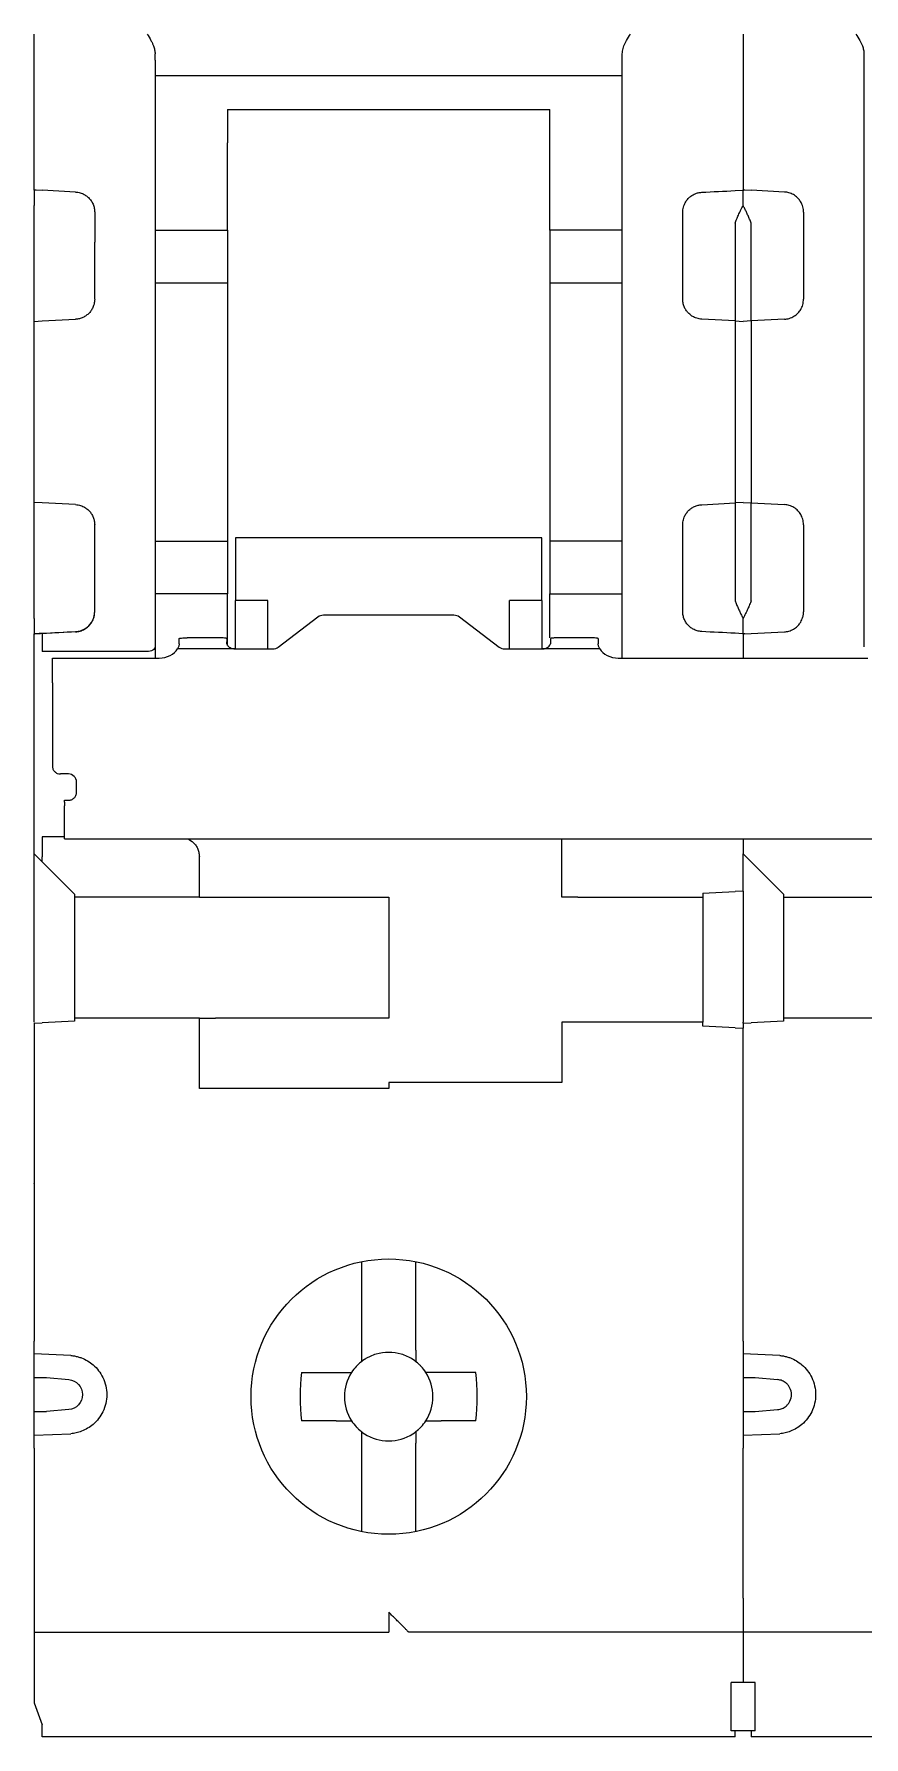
# Model space of a CAD drawing. Header units: millimetres. Extents: x 1359 to 3577, y 1336 to 3557.
# Drawn here: x 2689.3 to 2709.9, y 2687.53 to 2729.81 of the extents above; entities that cross this region are included whole.
import ezdxf

# ---------------------------------------------------------------- set-up
doc = ezdxf.new("R2010")
doc.units = ezdxf.units.MM
doc.layers.add('000-PI-Oprema', color=30, linetype='Continuous', lineweight=5)

msp = doc.modelspace()

# ---------------------------------------------------------------- linework, layer by layer
at = {"layer": '000-PI-Oprema', "color": 0, "lineweight": 0}
for p, q in [((2706.903, 2729.814), (2706.903, 2728.572)), ((2692.303, 2728.783), (2703.903, 2728.783)), ((2706.903, 2728.572), (2706.903, 2725.939)), ((2694.103, 2727.937), (2702.103, 2727.937)), ((2689.349, 2725.938), (2689.32, 2725.939)), ((2689.503, 2725.933), (2689.349, 2725.938)), ((2690.329, 2725.892), (2689.503, 2725.935)), ((2689.503, 2725.933), (2689.503, 2725.935)), ((2690.329, 2725.886), (2690.329, 2725.892)), ((2706.703, 2725.928), (2706.884, 2725.937)), ((2706.949, 2725.938), (2706.92, 2725.939)), ((2707.103, 2725.933), (2706.949, 2725.938)), ((2707.929, 2725.892), (2707.103, 2725.935)), ((2707.929, 2725.892), (2707.929, 2725.886)), ((2689.303, 2722.679), (2689.303, 2725.556)), ((2692.303, 2724.948), (2694.103, 2724.948)), ((2703.903, 2724.948), (2702.103, 2724.948)), ((2706.703, 2725.119), (2706.703, 2722.692)), ((2707.103, 2722.69), (2707.103, 2725.121)), ((2692.303, 2723.637), (2694.103, 2723.637)), ((2702.103, 2723.637), (2703.903, 2723.637)), ((2689.303, 2722.679), (2689.503, 2722.69)), ((2689.503, 2722.69), (2690.329, 2722.733)), ((2706.703, 2722.692), (2705.877, 2722.735)), ((2706.703, 2722.692), (2706.903, 2722.681)), ((2707.103, 2722.69), (2706.903, 2722.679)), ((2707.929, 2722.733), (2707.103, 2722.69)), ((2689.503, 2718.173), (2689.303, 2718.183)), ((2689.303, 2717.131), (2689.303, 2718.183)), ((2690.329, 2718.129), (2689.503, 2718.173)), ((2705.877, 2718.128), (2706.703, 2718.171)), ((2706.903, 2718.181), (2706.703, 2718.171)), ((2706.703, 2718.171), (2706.703, 2715.743)), ((2706.903, 2718.183), (2707.103, 2718.173)), ((2707.103, 2718.173), (2707.929, 2718.129)), ((2707.103, 2715.741), (2707.103, 2718.173)), ((2692.303, 2717.225), (2694.103, 2717.225)), ((2694.303, 2717.302), (2694.303, 2715.751)), ((2701.903, 2717.302), (2694.303, 2717.302)), ((2701.903, 2715.751), (2701.903, 2717.302)), ((2703.903, 2717.225), (2702.103, 2717.225)), ((2694.103, 2715.915), (2692.303, 2715.915)), ((2694.103, 2714.631), (2694.103, 2715.915)), ((2702.103, 2714.824), (2702.103, 2715.915)), ((2702.103, 2715.915), (2703.903, 2715.915)), ((2695.103, 2715.751), (2694.303, 2715.751)), ((2694.303, 2714.549), (2694.303, 2715.751)), ((2695.103, 2714.549), (2695.103, 2715.751)), ((2701.903, 2715.751), (2701.103, 2715.751)), ((2701.103, 2714.549), (2701.103, 2715.751)), ((2701.903, 2715.751), (2701.903, 2714.549)), ((2695.362, 2714.594), (2696.345, 2715.347)), ((2696.486, 2715.392), (2699.72, 2715.392)), ((2699.862, 2715.347), (2700.845, 2714.594)), ((2689.32, 2714.923), (2690.329, 2714.976)), ((2689.503, 2714.927), (2689.503, 2714.929)), ((2690.329, 2714.97), (2690.329, 2714.976)), ((2692.303, 2714.602), (2692.303, 2714.32)), ((2692.903, 2714.726), (2692.903, 2714.804)), ((2693.886, 2714.822), (2693.103, 2714.822)), ((2694.086, 2714.804), (2694.086, 2714.726)), ((2702.12, 2714.804), (2702.12, 2714.726)), ((2703.103, 2714.822), (2702.32, 2714.822)), ((2703.303, 2714.804), (2703.303, 2714.726)), ((2703.903, 2714.331), (2703.903, 2714.754)), ((2706.884, 2714.925), (2706.703, 2714.935)), ((2706.903, 2714.924), (2706.903, 2714.32)), ((2706.949, 2714.924), (2707.103, 2714.929)), ((2707.103, 2714.927), (2707.929, 2714.97)), ((2707.103, 2714.929), (2707.103, 2714.927)), ((2692.103, 2714.479), (2689.503, 2714.479)), ((2689.753, 2713.707), (2689.753, 2714.32)), ((2689.753, 2714.32), (2692.403, 2714.32)), ((2694.286, 2714.549), (2692.861, 2714.549)), ((2694.286, 2714.549), (2695.22, 2714.549)), ((2700.986, 2714.549), (2701.92, 2714.549)), ((2703.345, 2714.549), (2701.92, 2714.549)), ((2703.803, 2714.32), (2710.003, 2714.32)), ((2689.753, 2713.05), (2689.753, 2711.641)), ((2690.153, 2711.442), (2689.953, 2711.442)), ((2690.353, 2710.993), (2690.353, 2711.242)), ((2689.303, 2710.731), (2689.303, 2711.048)), ((2690.053, 2710.788), (2690.153, 2710.788)), ((2690.053, 2710.744), (2690.053, 2710.788)), ((2689.303, 2709.457), (2689.303, 2710.731)), ((2690.053, 2710.744), (2690.053, 2710.655)), ((2690.053, 2709.881), (2689.503, 2709.881)), ((2690.053, 2709.833), (2694.153, 2709.833)), ((2694.153, 2709.834), (2719.653, 2709.834)), ((2702.403, 2708.381), (2702.403, 2709.834)), ((2706.903, 2709.834), (2706.903, 2709.457)), ((2689.303, 2705.281), (2689.303, 2709.457)), ((2689.303, 2709.457), (2689.503, 2709.257)), ((2689.503, 2709.257), (2689.503, 2709.381)), ((2689.503, 2709.257), (2690.303, 2708.457)), ((2693.403, 2708.381), (2693.403, 2709.381)), ((2706.903, 2709.457), (2707.103, 2709.257)), ((2706.903, 2708.534), (2706.903, 2709.457)), ((2707.103, 2709.257), (2707.903, 2708.457)), ((2690.303, 2708.457), (2690.303, 2708.381)), ((2693.403, 2708.381), (2690.303, 2708.381)), ((2690.303, 2708.381), (2690.303, 2705.381)), ((2693.403, 2708.381), (2693.803, 2708.381)), ((2693.803, 2708.381), (2698.103, 2708.381)), ((2698.103, 2708.381), (2698.103, 2705.381)), ((2702.803, 2708.381), (2702.403, 2708.381)), ((2702.803, 2708.381), (2705.903, 2708.381)), ((2705.903, 2708.481), (2706.703, 2708.523)), ((2705.903, 2708.481), (2705.903, 2708.381)), ((2705.903, 2708.381), (2705.903, 2705.281)), ((2706.903, 2708.534), (2706.703, 2708.523)), ((2706.903, 2708.534), (2706.903, 2705.281)), ((2707.903, 2708.457), (2707.903, 2708.381)), ((2707.903, 2708.381), (2711.003, 2708.381)), ((2707.903, 2708.381), (2707.903, 2705.381)), ((2689.303, 2706.281), (2689.298, 2706.286)), ((2690.303, 2705.305), (2689.503, 2705.263)), ((2690.303, 2705.381), (2690.303, 2705.305)), ((2693.403, 2705.381), (2690.303, 2705.381)), ((2693.403, 2703.631), (2693.403, 2705.381)), ((2693.403, 2705.381), (2693.803, 2705.381)), ((2698.103, 2705.381), (2693.803, 2705.381)), ((2702.803, 2705.281), (2702.403, 2705.281)), ((2702.403, 2705.281), (2702.403, 2703.781)), ((2705.903, 2705.281), (2702.803, 2705.281)), ((2705.903, 2705.181), (2705.903, 2705.281)), ((2706.903, 2705.253), (2706.903, 2705.281)), ((2707.903, 2705.305), (2707.103, 2705.263)), ((2707.903, 2705.381), (2707.903, 2705.305)), ((2711.003, 2705.381), (2707.903, 2705.381)), ((2689.303, 2705.253), (2689.503, 2705.263)), ((2689.303, 2705.253), (2689.303, 2697.358)), ((2706.703, 2705.139), (2705.903, 2705.181)), ((2706.703, 2705.139), (2706.903, 2705.129)), ((2706.903, 2705.253), (2707.103, 2705.263)), ((2706.903, 2705.253), (2706.903, 2705.129)), ((2706.903, 2697.358), (2706.903, 2705.129)), ((2698.103, 2703.631), (2693.403, 2703.631)), ((2698.103, 2703.781), (2698.103, 2703.631)), ((2702.403, 2703.781), (2698.103, 2703.781)), ((2689.298, 2701.276), (2689.303, 2701.281)), ((2697.428, 2699.32), (2697.428, 2699.257)), ((2697.428, 2699.257), (2697.428, 2697.138)), ((2698.778, 2699.257), (2698.778, 2699.32)), ((2698.778, 2697.138), (2698.778, 2699.257)), ((2689.303, 2697.184), (2689.303, 2697.357)), ((2706.903, 2697.358), (2706.903, 2694.705)), ((2690.213, 2697.003), (2689.303, 2697.041)), ((2697.428, 2697.138), (2697.428, 2696.85)), ((2698.778, 2697.138), (2698.778, 2696.85)), ((2707.813, 2697.003), (2706.903, 2697.041)), ((2689.303, 2695.609), (2689.303, 2696.454)), ((2689.603, 2696.454), (2690.161, 2696.405)), ((2695.939, 2696.581), (2696.797, 2696.581)), ((2700.267, 2696.581), (2699.409, 2696.581)), ((2707.203, 2696.454), (2707.761, 2696.405)), ((2690.161, 2695.658), (2689.603, 2695.609)), ((2707.203, 2695.609), (2707.761, 2695.658)), ((2696.797, 2695.381), (2695.939, 2695.381)), ((2700.267, 2695.381), (2699.409, 2695.381)), ((2689.303, 2695.022), (2690.213, 2695.06)), ((2689.303, 2694.705), (2689.303, 2694.759)), ((2689.303, 2694.705), (2689.303, 2690.981)), ((2697.428, 2695.113), (2697.428, 2694.825)), ((2697.428, 2694.825), (2697.428, 2692.705)), ((2698.778, 2695.113), (2698.778, 2694.825)), ((2698.778, 2692.705), (2698.778, 2694.825)), ((2706.903, 2695.022), (2707.813, 2695.06)), ((2706.903, 2690.981), (2706.903, 2694.705)), ((2697.428, 2692.705), (2697.428, 2692.631)), ((2698.778, 2692.631), (2698.778, 2692.705)), ((2689.303, 2690.981), (2689.303, 2688.381)), ((2706.903, 2690.981), (2706.903, 2688.881)), ((2689.303, 2690.131), (2698.103, 2690.131)), ((2706.903, 2690.131), (2698.603, 2690.131)), ((2715.703, 2690.131), (2706.903, 2690.131)), ((2707.203, 2688.881), (2706.603, 2688.881)), ((2689.303, 2688.381), (2689.503, 2687.832)), ((2694.303, 2687.531), (2689.503, 2687.531)), ((2701.923, 2687.531), (2694.303, 2687.531)), ((2706.703, 2687.531), (2701.923, 2687.531)), ((2706.703, 2687.681), (2706.603, 2687.681)), ((2707.103, 2687.681), (2706.703, 2687.681)), ((2707.203, 2687.681), (2707.103, 2687.681)), ((2711.903, 2687.531), (2707.103, 2687.531))]:
    msp.add_line(p, q, dxfattribs=at)
at = {"layer": '000-PI-Oprema', "color": 0, "lineweight": 0, "flags": 128}
msp.add_lwpolyline([(2692.303, 2714.602), (2692.299, 2714.578), (2692.288, 2714.555), (2692.269, 2714.534), (2692.245, 2714.515), (2692.214, 2714.5), (2692.18, 2714.489), (2692.142, 2714.482), (2692.103, 2714.479)], dxfattribs=at)
at = {"layer": '000-PI-Oprema', "color": 0, "lineweight": 0}
msp.add_circle((2698.103, 2695.981), 3.418, dxfattribs=at)
for start, end in [(123.0557, 133.0681), (46.9319, 56.9443), (136.9319, 146.9443), (135, 136.9319), (133.0681, 135), (33.0557, 43.0681), (213.0557, 223.0681), (223.0681, 225), (225, 226.9319), (226.9319, 236.9443), (303.0557, 313.0681), (315, 316.9319), (316.9319, 326.9443)]:
    msp.add_arc((2698.103, 2695.981), 1.1, start, end, dxfattribs=at)
for points, knots in [([(2689.303, 2728.572), (2689.303, 2728.586), (2689.303, 2728.612), (2689.303, 2728.659), (2689.303, 2728.712), (2689.303, 2728.792), (2689.303, 2728.907), (2689.303, 2729.067), (2689.303, 2729.243), (2689.303, 2729.43), (2689.303, 2729.621), (2689.303, 2729.75), (2689.303, 2729.814)], [0, 0, 0, 0, 0.061391, 0.122427, 0.18342, 0.24468, 0.372209, 0.500076, 0.627605, 0.755472, 0.877481, 1, 1, 1, 1]), ([(2692.103, 2729.814), (2692.137, 2729.761), (2692.184, 2729.687), (2692.235, 2729.588), (2692.268, 2729.51), (2692.296, 2729.423), (2692.301, 2729.356), (2692.303, 2729.324)], [0, 0, 0, 0, 0.350015, 0.493309, 0.624855, 0.821183, 1, 1, 1, 1]), ([(2703.903, 2729.324), (2703.904, 2729.345), (2703.906, 2729.389), (2703.921, 2729.455), (2703.942, 2729.521), (2703.972, 2729.588), (2704.023, 2729.687), (2704.07, 2729.762), (2704.103, 2729.814)], [0, 0, 0, 0, 0.117446, 0.242847, 0.378002, 0.506391, 0.652474, 1, 1, 1, 1]), ([(2709.703, 2729.814), (2709.737, 2729.761), (2709.784, 2729.687), (2709.835, 2729.587), (2709.869, 2729.51), (2709.896, 2729.423), (2709.901, 2729.356), (2709.903, 2729.324)], [0, 0, 0, 0, 0.350596, 0.493868, 0.625405, 0.821427, 1, 1, 1, 1]), ([(2692.303, 2729.17), (2692.303, 2729.13), (2692.303, 2729.049), (2692.303, 2728.918), (2692.303, 2728.778), (2692.303, 2728.631), (2692.303, 2728.475), (2692.303, 2728.31), (2692.303, 2728.138), (2692.303, 2727.897), (2692.303, 2727.578), (2692.303, 2727.167), (2692.303, 2726.73), (2692.303, 2726.417), (2692.303, 2726.26)], [0, 0, 0, 0, 0.062736, 0.125281, 0.187695, 0.250043, 0.312387, 0.374792, 0.437318, 0.500031, 0.625212, 0.749931, 0.874692, 1, 1, 1, 1]), ([(2703.903, 2729.17), (2703.903, 2729.18), (2703.903, 2729.199), (2703.903, 2729.235), (2703.903, 2729.277), (2703.903, 2729.308), (2703.903, 2729.324)], [0, 0, 0, 0, 0.251193, 0.5, 0.748807, 1, 1, 1, 1]), ([(2703.903, 2726.108), (2703.903, 2726.192), (2703.903, 2726.358), (2703.903, 2726.6), (2703.903, 2726.835), (2703.903, 2727.062), (2703.903, 2727.282), (2703.903, 2727.495), (2703.903, 2727.701), (2703.903, 2727.965), (2703.903, 2728.274), (2703.903, 2728.61), (2703.903, 2728.914), (2703.903, 2729.085), (2703.903, 2729.17)], [0, 0, 0, 0, 0.062754, 0.125301, 0.187708, 0.250043, 0.312375, 0.374772, 0.437302, 0.500033, 0.625237, 0.749935, 0.874674, 1, 1, 1, 1]), ([(2709.903, 2729.324), (2709.903, 2729.308), (2709.903, 2729.277), (2709.903, 2729.235), (2709.903, 2729.199), (2709.903, 2729.18), (2709.903, 2729.17)], [0, 0, 0, 0, 0.251193, 0.5, 0.748807, 1, 1, 1, 1]), ([(2709.903, 2729.17), (2709.903, 2729.13), (2709.903, 2729.049), (2709.903, 2728.918), (2709.903, 2728.778), (2709.903, 2728.631), (2709.903, 2728.475), (2709.903, 2728.31), (2709.903, 2728.138), (2709.903, 2727.897), (2709.903, 2727.578), (2709.903, 2727.167), (2709.903, 2726.73), (2709.903, 2726.417), (2709.903, 2726.26)], [0, 0, 0, 0, 0.062736, 0.125281, 0.187695, 0.250043, 0.312387, 0.374792, 0.437318, 0.500031, 0.625212, 0.749931, 0.874692, 1, 1, 1, 1]), ([(2689.303, 2725.939), (2689.303, 2726.01), (2689.303, 2726.153), (2689.303, 2726.359), (2689.303, 2726.56), (2689.303, 2726.755), (2689.303, 2726.943), (2689.303, 2727.126), (2689.303, 2727.302), (2689.303, 2727.529), (2689.303, 2727.795), (2689.303, 2728.085), (2689.303, 2728.348), (2689.303, 2728.497), (2689.303, 2728.572)], [0, 0, 0, 0, 0.062728, 0.125271, 0.18769, 0.250045, 0.312396, 0.374804, 0.437328, 0.500029, 0.625194, 0.749922, 0.874696, 1, 1, 1, 1]), ([(2694.103, 2727.937), (2694.103, 2727.896), (2694.103, 2727.813), (2694.103, 2727.695), (2694.103, 2727.582), (2694.103, 2727.439), (2694.103, 2727.274), (2694.103, 2727.166), (2694.103, 2727.113)], [0, 0, 0, 0, 0.125424, 0.250193, 0.374902, 0.500146, 0.749703, 1, 1, 1, 1]), ([(2702.103, 2727.113), (2702.103, 2727.139), (2702.103, 2727.191), (2702.103, 2727.279), (2702.103, 2727.373), (2702.103, 2727.508), (2702.103, 2727.692), (2702.103, 2727.855), (2702.103, 2727.937)], [0, 0, 0, 0, 0.125424, 0.250193, 0.374902, 0.500146, 0.749703, 1, 1, 1, 1]), ([(2702.103, 2724.948), (2702.103, 2725.019), (2702.103, 2725.161), (2702.103, 2725.367), (2702.103, 2725.568), (2702.103, 2725.764), (2702.103, 2725.954), (2702.103, 2726.2), (2702.103, 2726.492), (2702.103, 2726.819), (2702.103, 2727.015), (2702.103, 2727.113)], [0, 0, 0, 0, 0.083508, 0.166833, 0.25006, 0.333277, 0.416572, 0.500032, 0.666688, 0.83311, 1, 1, 1, 1]), ([(2692.303, 2726.26), (2692.303, 2726.196), (2692.303, 2726.069), (2692.303, 2725.87), (2692.303, 2725.668), (2692.303, 2725.46), (2692.303, 2725.248), (2692.303, 2725.031), (2692.303, 2724.809), (2692.303, 2724.658), (2692.303, 2724.583)], [0, 0, 0, 0, 0.12575, 0.250858, 0.375537, 0.5, 0.624463, 0.749142, 0.87425, 1, 1, 1, 1]), ([(2703.903, 2724.715), (2703.903, 2724.786), (2703.903, 2724.928), (2703.903, 2725.136), (2703.903, 2725.34), (2703.903, 2725.539), (2703.903, 2725.734), (2703.903, 2725.924), (2703.903, 2726.047), (2703.903, 2726.108)], [0, 0, 0, 0, 0.143512, 0.28637, 0.428834, 0.571166, 0.71363, 0.856488, 1, 1, 1, 1]), ([(2709.903, 2726.26), (2709.903, 2726.196), (2709.903, 2726.069), (2709.903, 2725.87), (2709.903, 2725.668), (2709.903, 2725.46), (2709.903, 2725.248), (2709.903, 2725.031), (2709.903, 2724.809), (2709.903, 2724.658), (2709.903, 2724.583)], [0, 0, 0, 0, 0.12575, 0.250858, 0.375537, 0.5, 0.624463, 0.749142, 0.87425, 1, 1, 1, 1]), ([(2690.329, 2725.892), (2690.349, 2725.89), (2690.387, 2725.887), (2690.444, 2725.874), (2690.51, 2725.85), (2690.582, 2725.811), (2690.656, 2725.752), (2690.719, 2725.678), (2690.766, 2725.591), (2690.797, 2725.495), (2690.801, 2725.428), (2690.803, 2725.394)], [0, 0, 0, 0, 0.071618, 0.143308, 0.216363, 0.334035, 0.455285, 0.587191, 0.721903, 0.860899, 1, 1, 1, 1]), ([(2705.403, 2725.385), (2705.404, 2725.408), (2705.406, 2725.453), (2705.42, 2725.519), (2705.446, 2725.593), (2705.488, 2725.671), (2705.551, 2725.745), (2705.625, 2725.804), (2705.705, 2725.847), (2705.79, 2725.876), (2705.848, 2725.882), (2705.877, 2725.885)], [0, 0, 0, 0, 0.093221, 0.185813, 0.279137, 0.41434, 0.546905, 0.668022, 0.785627, 0.893606, 1, 1, 1, 1]), ([(2708.403, 2725.394), (2708.402, 2725.417), (2708.401, 2725.462), (2708.386, 2725.528), (2708.361, 2725.601), (2708.318, 2725.678), (2708.249, 2725.76), (2708.157, 2725.829), (2708.045, 2725.878), (2707.967, 2725.888), (2707.929, 2725.892)], [0, 0, 0, 0, 0.092601, 0.18543, 0.278489, 0.413813, 0.545287, 0.709927, 0.860804, 1, 1, 1, 1]), ([(2706.703, 2725.119), (2706.716, 2725.151), (2706.743, 2725.22), (2706.789, 2725.326), (2706.843, 2725.442), (2706.882, 2725.516), (2706.903, 2725.555)], [0, 0, 0, 0, 0.193415, 0.424448, 0.693252, 1, 1, 1, 1]), ([(2707.103, 2725.121), (2707.091, 2725.153), (2707.065, 2725.216), (2707.026, 2725.307), (2706.986, 2725.394), (2706.945, 2725.478), (2706.917, 2725.53), (2706.903, 2725.556)], [0, 0, 0, 0, 0.194202, 0.390464, 0.589612, 0.792498, 1, 1, 1, 1]), ([(2694.103, 2724.948), (2694.103, 2724.899), (2694.103, 2724.801), (2694.103, 2724.585), (2694.103, 2724.346), (2694.103, 2724.101), (2694.103, 2723.881), (2694.103, 2723.716), (2694.103, 2723.66), (2694.103, 2723.637)], [0, 0, 0, 0, 0.150243, 0.300485, 0.450729, 0.600973, 0.751216, 0.901461, 1, 1, 1, 1]), ([(2702.103, 2724.948), (2702.103, 2724.899), (2702.103, 2724.801), (2702.103, 2724.585), (2702.103, 2724.346), (2702.103, 2724.101), (2702.103, 2723.881), (2702.103, 2723.716), (2702.103, 2723.66), (2702.103, 2723.637)], [0, 0, 0, 0, 0.150243, 0.300485, 0.450729, 0.600973, 0.751216, 0.901461, 1, 1, 1, 1]), ([(2703.903, 2716.148), (2703.903, 2716.262), (2703.903, 2716.49), (2703.903, 2716.835), (2703.903, 2717.183), (2703.903, 2717.533), (2703.903, 2717.887), (2703.903, 2718.484), (2703.903, 2719.331), (2703.903, 2720.431), (2703.903, 2721.531), (2703.903, 2722.498), (2703.903, 2723.33), (2703.903, 2724.03), (2703.903, 2724.486), (2703.903, 2724.715)], [0, 0, 0, 0, 0.041431, 0.082793, 0.124119, 0.165441, 0.206793, 0.248207, 0.374079, 0.500012, 0.625883, 0.751817, 0.834548, 0.917188, 1, 1, 1, 1]), ([(2690.803, 2723.232), (2690.803, 2723.352), (2690.803, 2723.591), (2690.803, 2723.946), (2690.803, 2724.299), (2690.803, 2724.531), (2690.803, 2724.647)], [0, 0, 0, 0, 0.2501, 0.5, 0.7499, 1, 1, 1, 1]), ([(2692.303, 2724.583), (2692.303, 2724.472), (2692.303, 2724.25), (2692.303, 2723.915), (2692.303, 2723.577), (2692.303, 2723.237), (2692.303, 2722.895), (2692.303, 2722.316), (2692.303, 2721.496), (2692.303, 2720.431), (2692.303, 2719.367), (2692.303, 2718.431), (2692.303, 2717.625), (2692.303, 2716.946), (2692.303, 2716.502), (2692.303, 2716.28)], [0, 0, 0, 0, 0.041447, 0.082829, 0.124176, 0.16552, 0.206891, 0.248321, 0.374134, 0.500011, 0.625824, 0.751702, 0.834467, 0.91715, 1, 1, 1, 1]), ([(2709.903, 2724.583), (2709.903, 2724.472), (2709.903, 2724.25), (2709.903, 2723.915), (2709.903, 2723.577), (2709.903, 2723.237), (2709.903, 2722.895), (2709.903, 2722.316), (2709.903, 2721.496), (2709.903, 2720.431), (2709.903, 2719.367), (2709.903, 2718.431), (2709.903, 2717.625), (2709.903, 2716.946), (2709.903, 2716.502), (2709.903, 2716.28)], [0, 0, 0, 0, 0.041447, 0.082829, 0.124176, 0.16552, 0.206891, 0.248321, 0.374134, 0.500011, 0.625824, 0.751702, 0.834467, 0.91715, 1, 1, 1, 1]), ([(2694.103, 2723.637), (2694.103, 2723.554), (2694.103, 2723.387), (2694.103, 2723.132), (2694.103, 2722.875), (2694.103, 2722.615), (2694.103, 2722.352), (2694.103, 2721.905), (2694.103, 2721.265), (2694.103, 2720.431), (2694.103, 2719.598), (2694.103, 2718.869), (2694.103, 2718.247), (2694.103, 2717.728), (2694.103, 2717.393), (2694.103, 2717.225)], [0, 0, 0, 0, 0.041319, 0.082538, 0.123706, 0.164869, 0.206076, 0.247373, 0.373654, 0.500018, 0.626299, 0.752662, 0.835118, 0.917437, 1, 1, 1, 1]), ([(2702.103, 2723.637), (2702.103, 2722.63), (2702.103, 2721.531), (2702.103, 2719.332), (2702.103, 2718.233), (2702.103, 2717.225)], [0, 0, 0, 0, 0.5, 0.5, 1, 1, 1, 1]), ([(2690.803, 2723.232), (2690.802, 2723.211), (2690.801, 2723.169), (2690.788, 2723.106), (2690.765, 2723.035), (2690.726, 2722.96), (2690.667, 2722.885), (2690.595, 2722.822), (2690.513, 2722.775), (2690.423, 2722.743), (2690.361, 2722.736), (2690.329, 2722.733)], [0, 0, 0, 0, 0.085507, 0.170147, 0.255273, 0.381189, 0.506725, 0.630753, 0.754527, 0.877113, 1, 1, 1, 1]), ([(2705.877, 2722.735), (2705.856, 2722.737), (2705.814, 2722.74), (2705.753, 2722.756), (2705.685, 2722.782), (2705.612, 2722.824), (2705.54, 2722.887), (2705.48, 2722.961), (2705.437, 2723.046), (2705.408, 2723.138), (2705.405, 2723.202), (2705.403, 2723.234)], [0, 0, 0, 0, 0.082209, 0.16366, 0.245689, 0.369303, 0.493372, 0.618767, 0.744744, 0.872104, 1, 1, 1, 1]), ([(2707.929, 2722.733), (2707.95, 2722.735), (2707.991, 2722.739), (2708.051, 2722.754), (2708.11, 2722.776), (2708.166, 2722.806), (2708.218, 2722.842), (2708.277, 2722.897), (2708.339, 2722.978), (2708.392, 2723.095), (2708.399, 2723.185), (2708.403, 2723.232)], [0, 0, 0, 0, 0.080411, 0.161533, 0.243405, 0.326066, 0.409552, 0.493901, 0.642123, 0.810797, 1, 1, 1, 1]), ([(2689.303, 2718.183), (2689.303, 2718.289), (2689.303, 2718.502), (2689.303, 2718.821), (2689.303, 2719.142), (2689.303, 2719.463), (2689.303, 2719.785), (2689.303, 2720.108), (2689.303, 2720.512), (2689.303, 2720.997), (2689.303, 2721.56), (2689.303, 2722.122), (2689.303, 2722.493), (2689.303, 2722.679)], [0, 0, 0, 0, 0.071572, 0.143012, 0.214372, 0.285701, 0.357051, 0.428472, 0.500015, 0.625079, 0.749917, 0.8748, 1, 1, 1, 1]), ([(2706.703, 2722.692), (2706.703, 2722.585), (2706.703, 2722.371), (2706.703, 2722.049), (2706.703, 2721.727), (2706.703, 2721.404), (2706.703, 2721.08), (2706.703, 2720.756), (2706.703, 2720.35), (2706.703, 2719.863), (2706.703, 2719.297), (2706.703, 2718.732), (2706.703, 2718.358), (2706.703, 2718.171)], [0, 0, 0, 0, 0.071556, 0.142997, 0.214365, 0.285706, 0.357065, 0.428486, 0.500013, 0.625062, 0.749916, 0.874816, 1, 1, 1, 1]), ([(2690.329, 2718.129), (2690.35, 2718.128), (2690.392, 2718.124), (2690.453, 2718.108), (2690.521, 2718.082), (2690.595, 2718.04), (2690.667, 2717.978), (2690.726, 2717.903), (2690.77, 2717.818), (2690.798, 2717.726), (2690.801, 2717.662), (2690.803, 2717.63)], [0, 0, 0, 0, 0.082205, 0.163652, 0.245679, 0.369354, 0.493482, 0.618917, 0.744935, 0.872201, 1, 1, 1, 1]), ([(2705.403, 2717.628), (2705.404, 2717.65), (2705.405, 2717.692), (2705.418, 2717.755), (2705.441, 2717.826), (2705.48, 2717.901), (2705.54, 2717.976), (2705.612, 2718.038), (2705.694, 2718.085), (2705.783, 2718.118), (2705.846, 2718.124), (2705.877, 2718.128)], [0, 0, 0, 0, 0.085573, 0.170275, 0.255463, 0.381339, 0.506835, 0.630803, 0.754517, 0.877108, 1, 1, 1, 1]), ([(2708.403, 2717.63), (2708.402, 2717.654), (2708.4, 2717.702), (2708.385, 2717.77), (2708.362, 2717.831), (2708.334, 2717.886), (2708.301, 2717.934), (2708.249, 2717.995), (2708.169, 2718.06), (2708.053, 2718.114), (2707.97, 2718.124), (2707.929, 2718.129)], [0, 0, 0, 0, 0.097376, 0.189595, 0.276665, 0.358598, 0.435408, 0.507112, 0.674555, 0.83875, 1, 1, 1, 1]), ([(2690.803, 2716.215), (2690.803, 2716.331), (2690.803, 2716.564), (2690.803, 2716.917), (2690.803, 2717.272), (2690.803, 2717.511), (2690.803, 2717.63)], [0, 0, 0, 0, 0.2501, 0.5, 0.7499, 1, 1, 1, 1]), ([(2689.303, 2715.306), (2689.303, 2715.306), (2689.303, 2715.633), (2689.303, 2716.016), (2689.303, 2716.505), (2689.303, 2716.859), (2689.303, 2717.088), (2689.303, 2717.117), (2689.303, 2717.131)], [0, 0, 0, 0, 0.008736, 0.206989, 0.405242, 0.603494, 0.801747, 1, 1, 1, 1]), ([(2694.103, 2717.225), (2694.103, 2717.203), (2694.103, 2717.147), (2694.103, 2716.982), (2694.103, 2716.762), (2694.103, 2716.517), (2694.103, 2716.277), (2694.103, 2716.062), (2694.103, 2715.964), (2694.103, 2715.915)], [0, 0, 0, 0, 0.098539, 0.248784, 0.399027, 0.54927, 0.699515, 0.849757, 1, 1, 1, 1]), ([(2702.103, 2717.225), (2702.103, 2717.203), (2702.103, 2717.147), (2702.103, 2716.982), (2702.103, 2716.762), (2702.103, 2716.517), (2702.103, 2716.277), (2702.103, 2716.062), (2702.103, 2715.964), (2702.103, 2715.915)], [0, 0, 0, 0, 0.098539, 0.248784, 0.399027, 0.54927, 0.699515, 0.849757, 1, 1, 1, 1]), ([(2692.303, 2716.28), (2692.303, 2716.204), (2692.303, 2716.053), (2692.303, 2715.832), (2692.303, 2715.615), (2692.303, 2715.403), (2692.303, 2715.195), (2692.303, 2714.992), (2692.303, 2714.794), (2692.303, 2714.666), (2692.303, 2714.602)], [0, 0, 0, 0, 0.12575, 0.250858, 0.375537, 0.5, 0.624463, 0.749142, 0.87425, 1, 1, 1, 1]), ([(2709.903, 2716.28), (2709.903, 2716.204), (2709.903, 2716.053), (2709.903, 2715.832), (2709.903, 2715.615), (2709.903, 2715.403), (2709.903, 2715.195), (2709.903, 2714.992), (2709.903, 2714.794), (2709.903, 2714.666), (2709.903, 2714.602)], [0, 0, 0, 0, 0.12575, 0.250858, 0.375537, 0.5, 0.624463, 0.749142, 0.87425, 1, 1, 1, 1]), ([(2690.803, 2715.468), (2690.803, 2715.529), (2690.803, 2715.65), (2690.803, 2715.836), (2690.803, 2716.024), (2690.803, 2716.151), (2690.803, 2716.215)], [0, 0, 0, 0, 0.25014, 0.5, 0.74986, 1, 1, 1, 1]), ([(2703.903, 2714.754), (2703.903, 2714.816), (2703.903, 2714.938), (2703.903, 2715.128), (2703.903, 2715.323), (2703.903, 2715.522), (2703.903, 2715.726), (2703.903, 2715.935), (2703.903, 2716.077), (2703.903, 2716.148)], [0, 0, 0, 0, 0.143512, 0.28637, 0.428834, 0.571166, 0.71363, 0.856488, 1, 1, 1, 1]), ([(2690.329, 2714.976), (2690.371, 2714.978), (2690.417, 2714.986), (2690.517, 2715.02), (2690.569, 2715.047), (2690.669, 2715.129), (2690.716, 2715.184), (2690.783, 2715.318), (2690.803, 2715.396), (2690.803, 2715.476)], [0, 0, 0, 0, 0.25, 0.25, 0.5, 0.5, 0.75, 0.75, 1, 1, 1, 1]), ([(2690.329, 2714.97), (2690.348, 2714.972), (2690.385, 2714.975), (2690.442, 2714.988), (2690.497, 2715.008), (2690.552, 2715.035), (2690.604, 2715.069), (2690.662, 2715.118), (2690.725, 2715.192), (2690.772, 2715.285), (2690.799, 2715.382), (2690.802, 2715.439), (2690.803, 2715.468)], [0, 0, 0, 0, 0.068374, 0.139377, 0.213319, 0.290477, 0.371094, 0.455382, 0.587277, 0.761474, 0.880592, 1, 1, 1, 1]), ([(2705.877, 2714.978), (2705.858, 2714.98), (2705.819, 2714.983), (2705.763, 2714.996), (2705.697, 2715.02), (2705.625, 2715.058), (2705.551, 2715.118), (2705.488, 2715.192), (2705.441, 2715.279), (2705.409, 2715.376), (2705.405, 2715.443), (2705.403, 2715.477)], [0, 0, 0, 0, 0.070996, 0.142095, 0.214573, 0.332083, 0.453298, 0.585758, 0.72107, 0.860537, 1, 1, 1, 1]), ([(2706.703, 2715.743), (2706.716, 2715.712), (2706.741, 2715.648), (2706.78, 2715.557), (2706.82, 2715.47), (2706.861, 2715.386), (2706.889, 2715.334), (2706.903, 2715.308)], [0, 0, 0, 0, 0.1942, 0.390457, 0.5896, 0.792488, 1, 1, 1, 1]), ([(2707.103, 2715.741), (2707.091, 2715.71), (2707.063, 2715.641), (2707.017, 2715.535), (2706.963, 2715.419), (2706.924, 2715.345), (2706.903, 2715.306)], [0, 0, 0, 0, 0.193384, 0.424408, 0.693222, 1, 1, 1, 1]), ([(2707.929, 2714.97), (2707.948, 2714.972), (2707.985, 2714.975), (2708.042, 2714.988), (2708.097, 2715.008), (2708.152, 2715.035), (2708.204, 2715.069), (2708.262, 2715.118), (2708.325, 2715.192), (2708.372, 2715.285), (2708.399, 2715.382), (2708.402, 2715.439), (2708.403, 2715.468)], [0, 0, 0, 0, 0.068374, 0.139376, 0.213318, 0.290476, 0.371092, 0.45538, 0.587276, 0.76147, 0.88059, 1, 1, 1, 1]), ([(2689.303, 2712.29), (2689.303, 2712.327), (2689.303, 2712.4), (2689.303, 2712.52), (2689.303, 2712.647), (2689.303, 2712.781), (2689.303, 2712.922), (2689.303, 2713.071), (2689.303, 2713.227), (2689.303, 2713.445), (2689.303, 2713.733), (2689.303, 2714.105), (2689.303, 2714.5), (2689.303, 2714.782), (2689.303, 2714.924)], [0, 0, 0, 0, 0.062728, 0.125271, 0.18769, 0.250045, 0.312396, 0.374804, 0.437328, 0.500029, 0.625194, 0.749922, 0.874696, 1, 1, 1, 1]), ([(2689.503, 2714.929), (2689.477, 2714.928), (2689.424, 2714.927), (2689.374, 2714.925), (2689.349, 2714.924)], [0, 0, 0, 0, 0.508632, 1, 1, 1, 1]), ([(2692.903, 2714.676), (2692.902, 2714.667), (2692.901, 2714.65), (2692.893, 2714.619), (2692.881, 2714.586), (2692.868, 2714.561), (2692.861, 2714.549)], [0, 0, 0, 0, 0.256458, 0.506841, 0.753776, 1, 1, 1, 1]), ([(2692.903, 2714.804), (2692.903, 2714.809), (2692.924, 2714.814), (2692.998, 2714.82), (2693.051, 2714.822), (2693.103, 2714.822)], [0, 0, 0, 0, 0.5, 0.5, 1, 1, 1, 1]), ([(2692.903, 2714.676), (2692.903, 2714.684), (2692.903, 2714.701), (2692.903, 2714.718), (2692.903, 2714.723), (2692.903, 2714.726)], [0, 0, 0, 0, 0.334189, 0.665811, 1, 1, 1, 1]), ([(2694.086, 2714.804), (2694.085, 2714.806), (2694.084, 2714.808), (2694.072, 2714.811), (2694.054, 2714.814), (2694.02, 2714.818), (2693.965, 2714.821), (2693.913, 2714.822), (2693.886, 2714.822)], [0, 0, 0, 0, 0.128148, 0.251094, 0.373747, 0.501054, 0.748354, 1, 1, 1, 1]), ([(2694.086, 2714.676), (2694.087, 2714.67), (2694.088, 2714.658), (2694.099, 2714.636), (2694.116, 2714.614), (2694.146, 2714.59), (2694.2, 2714.559), (2694.253, 2714.553), (2694.286, 2714.549)], [0, 0, 0, 0, 0.121269, 0.244591, 0.370821, 0.500756, 0.692101, 1, 1, 1, 1]), ([(2701.92, 2714.549), (2701.935, 2714.55), (2701.962, 2714.551), (2701.999, 2714.56), (2702.027, 2714.572), (2702.048, 2714.583), (2702.079, 2714.603), (2702.113, 2714.637), (2702.118, 2714.663), (2702.12, 2714.676)], [0, 0, 0, 0, 0.138294, 0.257669, 0.358107, 0.439606, 0.502183, 0.756685, 1, 1, 1, 1]), ([(2702.32, 2714.822), (2702.307, 2714.822), (2702.28, 2714.822), (2702.243, 2714.821), (2702.208, 2714.819), (2702.168, 2714.816), (2702.128, 2714.811), (2702.123, 2714.807), (2702.12, 2714.804)], [0, 0, 0, 0, 0.128148, 0.251094, 0.373747, 0.501054, 0.748354, 1, 1, 1, 1]), ([(2703.303, 2714.804), (2703.303, 2714.806), (2703.301, 2714.808), (2703.29, 2714.811), (2703.271, 2714.814), (2703.238, 2714.818), (2703.183, 2714.821), (2703.13, 2714.822), (2703.103, 2714.822)], [0, 0, 0, 0, 0.128148, 0.251094, 0.373747, 0.501054, 0.748354, 1, 1, 1, 1]), ([(2703.303, 2714.726), (2703.303, 2714.723), (2703.303, 2714.718), (2703.303, 2714.701), (2703.303, 2714.684), (2703.303, 2714.676)], [0, 0, 0, 0, 0.334189, 0.665811, 1, 1, 1, 1]), ([(2703.345, 2714.549), (2703.339, 2714.561), (2703.326, 2714.586), (2703.313, 2714.619), (2703.305, 2714.65), (2703.304, 2714.667), (2703.303, 2714.676)], [0, 0, 0, 0, 0.246224, 0.493159, 0.743542, 1, 1, 1, 1]), ([(2692.403, 2714.32), (2692.499, 2714.32), (2692.596, 2714.342), (2692.758, 2714.423), (2692.822, 2714.481), (2692.861, 2714.549)], [0, 0, 0, 0, 0.5, 0.5, 1, 1, 1, 1]), ([(2703.345, 2714.549), (2703.384, 2714.481), (2703.449, 2714.423), (2703.61, 2714.342), (2703.707, 2714.32), (2703.803, 2714.32)], [0, 0, 0, 0, 0.5, 0.5, 1, 1, 1, 1]), ([(2689.303, 2711.048), (2689.303, 2711.081), (2689.303, 2711.145), (2689.303, 2711.241), (2689.303, 2711.336), (2689.303, 2711.463), (2689.303, 2711.619), (2689.303, 2711.795), (2689.303, 2711.955), (2689.303, 2712.092), (2689.303, 2712.207), (2689.303, 2712.262), (2689.303, 2712.29)], [0, 0, 0, 0, 0.061391, 0.122427, 0.18342, 0.24468, 0.372209, 0.500076, 0.627605, 0.755472, 0.877481, 1, 1, 1, 1]), ([(2689.753, 2711.641), (2689.754, 2711.628), (2689.755, 2711.601), (2689.767, 2711.564), (2689.786, 2711.529), (2689.819, 2711.49), (2689.874, 2711.45), (2689.927, 2711.444), (2689.953, 2711.442)], [0, 0, 0, 0, 0.128148, 0.251094, 0.373747, 0.501054, 0.748354, 1, 1, 1, 1]), ([(2690.353, 2711.242), (2690.353, 2711.295), (2690.332, 2711.346), (2690.258, 2711.42), (2690.206, 2711.442), (2690.153, 2711.442)], [0, 0, 0, 0, 0.5, 0.5, 1, 1, 1, 1]), ([(2690.153, 2710.788), (2690.167, 2710.789), (2690.193, 2710.79), (2690.23, 2710.802), (2690.265, 2710.82), (2690.305, 2710.853), (2690.345, 2710.908), (2690.35, 2710.961), (2690.353, 2710.993)], [0, 0, 0, 0, 0.128148, 0.251094, 0.373747, 0.501054, 0.748354, 1, 1, 1, 1]), ([(2690.053, 2709.833), (2690.053, 2709.848), (2690.053, 2709.856), (2690.053, 2710.029), (2690.053, 2710.306), (2690.053, 2710.538), (2690.053, 2710.655)], [0, 0, 0, 0, 0.206145, 0.470763, 0.735381, 1, 1, 1, 1]), ([(2689.503, 2709.881), (2689.503, 2709.881), (2689.503, 2709.827), (2689.503, 2709.642), (2689.503, 2709.512), (2689.503, 2709.381)], [0, 0, 0, 0, 0.5, 0.5, 1, 1, 1, 1]), ([(2693.11, 2709.833), (2693.161, 2709.806), (2693.238, 2709.764), (2693.32, 2709.664), (2693.367, 2709.577), (2693.397, 2709.481), (2693.401, 2709.414), (2693.403, 2709.381)], [0, 0, 0, 0, 0.351287, 0.528122, 0.693874, 0.849103, 1, 1, 1, 1]), ([(2689.303, 2696.454), (2689.303, 2696.571), (2689.303, 2696.805), (2689.303, 2697.083), (2689.303, 2697.181), (2689.303, 2697.219)], [0, 0, 0, 0, 0.378161, 0.755931, 1, 1, 1, 1]), ([(2690.213, 2697.003), (2690.243, 2696.999), (2690.303, 2696.992), (2690.392, 2696.971), (2690.502, 2696.935), (2690.631, 2696.872), (2690.776, 2696.767), (2690.907, 2696.63), (2691.015, 2696.453), (2691.087, 2696.251), (2691.111, 2696.031), (2691.087, 2695.812), (2691.015, 2695.61), (2690.907, 2695.433), (2690.776, 2695.295), (2690.631, 2695.19), (2690.489, 2695.122), (2690.348, 2695.077), (2690.258, 2695.066), (2690.213, 2695.06)], [0, 0, 0, 0, 0.031513, 0.062834, 0.094232, 0.152293, 0.210532, 0.279327, 0.348301, 0.424071, 0.50002, 0.57579, 0.651739, 0.720534, 0.789508, 0.847569, 0.905809, 0.95275, 1, 1, 1, 1]), ([(2698.703, 2696.903), (2698.614, 2696.961), (2698.516, 2697.006), (2698.313, 2697.066), (2698.21, 2697.081), (2697.997, 2697.081), (2697.893, 2697.066), (2697.741, 2697.021), (2697.691, 2697.002), (2697.619, 2696.969), (2697.595, 2696.957), (2697.56, 2696.938), (2697.548, 2696.931), (2697.531, 2696.921), (2697.523, 2696.916), (2697.514, 2696.91), (2697.509, 2696.907), (2697.505, 2696.906), (2697.503, 2696.903)], [0, 0, 0, 0, 0.25, 0.25, 0.5, 0.5, 0.75, 0.75, 0.875, 0.875, 0.9375, 0.9375, 0.96875, 0.96875, 0.984375, 0.992188, 0.992188, 1, 1, 1, 1]), ([(2707.813, 2697.003), (2707.843, 2696.999), (2707.903, 2696.992), (2707.992, 2696.971), (2708.102, 2696.935), (2708.231, 2696.872), (2708.376, 2696.767), (2708.507, 2696.63), (2708.615, 2696.453), (2708.687, 2696.251), (2708.711, 2696.031), (2708.687, 2695.812), (2708.615, 2695.61), (2708.507, 2695.433), (2708.376, 2695.295), (2708.231, 2695.19), (2708.089, 2695.122), (2707.948, 2695.077), (2707.858, 2695.066), (2707.813, 2695.06)], [0, 0, 0, 0, 0.031513, 0.062834, 0.094232, 0.152293, 0.210532, 0.279327, 0.348301, 0.424071, 0.50002, 0.57579, 0.651739, 0.720534, 0.789508, 0.847569, 0.905809, 0.95275, 1, 1, 1, 1]), ([(2689.303, 2696.454), (2689.303, 2696.454), (2689.332, 2696.454), (2689.45, 2696.454), (2689.532, 2696.454), (2689.603, 2696.454)], [0, 0, 0, 0, 0.5, 0.5, 1, 1, 1, 1]), ([(2690.161, 2696.405), (2690.253, 2696.397), (2690.342, 2696.353), (2690.467, 2696.216), (2690.503, 2696.124), (2690.503, 2695.939), (2690.467, 2695.846), (2690.342, 2695.71), (2690.253, 2695.666), (2690.161, 2695.658)], [0, 0, 0, 0, 0.25, 0.25, 0.5, 0.5, 0.75, 0.75, 1, 1, 1, 1]), ([(2696.797, 2696.581), (2696.864, 2696.581), (2696.989, 2696.581), (2697.121, 2696.581), (2697.181, 2696.581)], [0, 0, 0, 0, 0.540007, 1, 1, 1, 1]), ([(2699.025, 2695.381), (2699.141, 2695.56), (2699.203, 2695.768), (2699.203, 2696.194), (2699.141, 2696.403), (2699.025, 2696.581)], [0, 0, 0, 0, 0.5, 0.5, 1, 1, 1, 1]), ([(2706.903, 2696.454), (2706.903, 2696.454), (2706.932, 2696.454), (2707.05, 2696.454), (2707.132, 2696.454), (2707.203, 2696.454)], [0, 0, 0, 0, 0.5, 0.5, 1, 1, 1, 1]), ([(2707.761, 2695.658), (2707.78, 2695.66), (2707.819, 2695.665), (2707.875, 2695.684), (2707.927, 2695.711), (2707.979, 2695.75), (2708.028, 2695.801), (2708.084, 2695.893), (2708.116, 2696.031), (2708.084, 2696.17), (2708.028, 2696.261), (2707.966, 2696.326), (2707.877, 2696.385), (2707.8, 2696.398), (2707.761, 2696.405)], [0, 0, 0, 0, 0.053559, 0.105722, 0.157796, 0.211095, 0.279916, 0.349203, 0.500308, 0.651412, 0.720233, 0.789521, 0.894347, 1, 1, 1, 1]), ([(2689.303, 2694.759), (2689.303, 2694.763), (2689.303, 2694.787), (2689.303, 2694.961), (2689.303, 2695.253), (2689.303, 2695.49), (2689.303, 2695.609)], [0, 0, 0, 0, 0.06983, 0.379482, 0.689581, 1, 1, 1, 1]), ([(2689.303, 2695.609), (2689.303, 2695.609), (2689.335, 2695.609), (2689.447, 2695.609), (2689.525, 2695.609), (2689.603, 2695.609)], [0, 0, 0, 0, 0.5, 0.5, 1, 1, 1, 1]), ([(2706.903, 2695.609), (2706.903, 2695.609), (2706.935, 2695.609), (2707.047, 2695.609), (2707.125, 2695.609), (2707.203, 2695.609)], [0, 0, 0, 0, 0.5, 0.5, 1, 1, 1, 1]), ([(2696.797, 2695.381), (2696.865, 2695.381), (2696.989, 2695.381), (2697.121, 2695.381), (2697.181, 2695.381)], [0, 0, 0, 0, 0.54278, 1, 1, 1, 1]), ([(2697.503, 2695.059), (2697.681, 2694.943), (2697.889, 2694.882), (2698.314, 2694.881), (2698.525, 2694.943), (2698.703, 2695.059)], [0, 0, 0, 0, 0.5, 0.5, 1, 1, 1, 1]), ([(2698.103, 2690.631), (2698.103, 2690.61), (2698.103, 2690.568), (2698.103, 2690.506), (2698.103, 2690.435), (2698.103, 2690.355), (2698.103, 2690.276), (2698.103, 2690.21), (2698.103, 2690.165), (2698.103, 2690.137), (2698.103, 2690.133), (2698.103, 2690.131)], [0, 0, 0, 0, 0.080758, 0.160392, 0.240099, 0.368585, 0.500066, 0.628554, 0.760036, 0.877963, 1, 1, 1, 1]), ([(2698.603, 2690.131), (2698.603, 2690.132), (2698.602, 2690.133), (2698.594, 2690.14), (2698.582, 2690.152), (2698.56, 2690.175), (2698.52, 2690.215), (2698.457, 2690.278), (2698.381, 2690.354), (2698.294, 2690.44), (2698.201, 2690.534), (2698.136, 2690.599), (2698.103, 2690.631)], [0, 0, 0, 0, 0.051851, 0.10362, 0.156261, 0.210683, 0.323967, 0.445967, 0.575521, 0.712834, 0.854621, 1, 1, 1, 1]), ([(2706.603, 2687.681), (2706.603, 2687.73), (2706.603, 2687.795), (2706.603, 2688.059), (2706.603, 2688.319), (2706.603, 2688.881)], [0.2858647, 0.2858647, 0.2858647, 0.2858647, 0.5, 0.5, 1, 1, 1, 1]), ([(2707.203, 2687.681), (2707.203, 2687.7), (2707.203, 2687.755), (2707.203, 2687.869), (2707.203, 2688.028), (2707.203, 2688.206), (2707.203, 2688.393), (2707.203, 2688.518), (2707.203, 2688.881)], [0.287427, 0.287427, 0.287427, 0.287427, 0.3699948, 0.5001298, 0.629921, 0.7600558, 0.879771, 1, 1, 1, 1]), ([(2689.503, 2687.531), (2689.503, 2687.532), (2689.503, 2687.534), (2689.503, 2687.546), (2689.503, 2687.569), (2689.503, 2687.61), (2689.503, 2687.675), (2689.503, 2687.75), (2689.503, 2687.805), (2689.503, 2687.832)], [0, 0, 0, 0, 0.0807576, 0.160392, 0.2400995, 0.3685854, 0.5000663, 0.6285535, 0.7387531, 0.7387531, 0.7387531, 0.7387531]), ([(2706.703, 2687.531), (2706.703, 2687.54), (2706.703, 2687.557), (2706.703, 2687.625), (2706.703, 2687.68), (2706.703, 2687.681)], [0, 0, 0, 0, 0.494587, 0.989166, 1, 1, 1, 1]), ([(2707.103, 2687.681), (2707.103, 2687.68), (2707.103, 2687.625), (2707.103, 2687.557), (2707.103, 2687.54), (2707.103, 2687.531)], [0, 0, 0, 0, 0.010834, 0.505413, 1, 1, 1, 1])]:
    msp.add_open_spline(points, degree=3, knots=knots, dxfattribs=at)
for points in [[(2692.303, 2729.17), (2692.303, 2729.206), (2692.303, 2729.259), (2692.303, 2729.324)], [(2694.103, 2724.948), (2694.103, 2725.803), (2694.103, 2726.543), (2694.103, 2727.113)], [(2689.32, 2725.939), (2689.315, 2725.939), (2689.309, 2725.939), (2689.303, 2725.939)], [(2689.303, 2725.939), (2689.303, 2725.923), (2689.303, 2725.787), (2689.303, 2725.556)], [(2705.877, 2725.885), (2706.152, 2725.899), (2706.428, 2725.913), (2706.703, 2725.928)], [(2706.884, 2725.937), (2706.89, 2725.937), (2706.897, 2725.937), (2706.903, 2725.937)], [(2706.903, 2725.939), (2706.909, 2725.939), (2706.915, 2725.939), (2706.92, 2725.939)], [(2706.903, 2725.555), (2706.903, 2725.785), (2706.903, 2725.922), (2706.903, 2725.937)], [(2690.803, 2725.394), (2690.803, 2725.153), (2690.803, 2724.903), (2690.803, 2724.647)], [(2705.403, 2724.782), (2705.403, 2724.988), (2705.403, 2725.189), (2705.403, 2725.385)], [(2708.403, 2725.394), (2708.403, 2725.153), (2708.403, 2724.903), (2708.403, 2724.647)], [(2705.403, 2723.234), (2705.403, 2723.759), (2705.403, 2724.276), (2705.403, 2724.782)], [(2708.403, 2724.647), (2708.403, 2724.184), (2708.403, 2723.711), (2708.403, 2723.232)], [(2707.103, 2722.69), (2707.103, 2721.199), (2707.103, 2719.663), (2707.103, 2718.173)], [(2705.403, 2716.081), (2705.403, 2716.587), (2705.403, 2717.104), (2705.403, 2717.628)], [(2708.403, 2717.63), (2708.403, 2717.151), (2708.403, 2716.679), (2708.403, 2716.215)], [(2705.403, 2715.477), (2705.403, 2715.673), (2705.403, 2715.875), (2705.403, 2716.081)], [(2708.403, 2716.215), (2708.403, 2715.959), (2708.403, 2715.71), (2708.403, 2715.468)], [(2689.303, 2715.306), (2689.303, 2715.076), (2689.303, 2714.939), (2689.303, 2714.924)], [(2696.345, 2715.347), (2696.382, 2715.375), (2696.434, 2715.392), (2696.486, 2715.392)], [(2699.72, 2715.392), (2699.773, 2715.392), (2699.825, 2715.375), (2699.862, 2715.347)], [(2706.903, 2714.926), (2706.903, 2714.941), (2706.903, 2715.077), (2706.903, 2715.308)], [(2689.303, 2714.924), (2689.309, 2714.923), (2689.315, 2714.923), (2689.32, 2714.923)], [(2689.349, 2714.924), (2689.339, 2714.924), (2689.33, 2714.923), (2689.32, 2714.923)], [(2690.329, 2714.97), (2690.054, 2714.956), (2689.779, 2714.942), (2689.503, 2714.927)], [(2689.503, 2714.927), (2689.503, 2714.773), (2689.503, 2714.624), (2689.503, 2714.479)], [(2694.086, 2714.676), (2694.086, 2714.703), (2694.086, 2714.721), (2694.086, 2714.726)], [(2695.22, 2714.549), (2695.273, 2714.549), (2695.325, 2714.566), (2695.362, 2714.594)], [(2700.845, 2714.594), (2700.882, 2714.566), (2700.934, 2714.549), (2700.986, 2714.549)], [(2702.12, 2714.726), (2702.12, 2714.721), (2702.12, 2714.703), (2702.12, 2714.676)], [(2706.703, 2714.935), (2706.428, 2714.949), (2706.152, 2714.963), (2705.877, 2714.978)], [(2706.903, 2714.926), (2706.897, 2714.925), (2706.89, 2714.925), (2706.884, 2714.925)], [(2706.92, 2714.923), (2706.915, 2714.923), (2706.909, 2714.924), (2706.903, 2714.924)], [(2706.949, 2714.924), (2706.939, 2714.924), (2706.93, 2714.923), (2706.92, 2714.923)], [(2689.753, 2713.707), (2689.753, 2713.526), (2689.753, 2713.284), (2689.753, 2713.05)], [(2695.939, 2696.581), (2695.891, 2696.183), (2695.891, 2695.78), (2695.939, 2695.381)], [(2697.181, 2696.581), (2697.065, 2696.403), (2697.003, 2696.194), (2697.003, 2695.981)], [(2698.854, 2696.785), (2698.863, 2696.776), (2698.872, 2696.768), (2698.881, 2696.759)], [(2698.881, 2696.759), (2698.89, 2696.75), (2698.898, 2696.741), (2698.907, 2696.732)], [(2699.409, 2696.581), (2699.285, 2696.581), (2699.159, 2696.581), (2699.025, 2696.581)], [(2700.267, 2695.381), (2700.315, 2695.78), (2700.315, 2696.183), (2700.267, 2696.581)], [(2697.003, 2695.981), (2697.003, 2695.77), (2697.066, 2695.559), (2697.181, 2695.381)], [(2698.881, 2695.203), (2698.872, 2695.195), (2698.863, 2695.186), (2698.854, 2695.178)], [(2699.025, 2695.381), (2699.159, 2695.381), (2699.285, 2695.381), (2699.409, 2695.381)]]:
    msp.add_open_spline(points, degree=3, dxfattribs=at)

doc.saveas('drawing.dxf')
